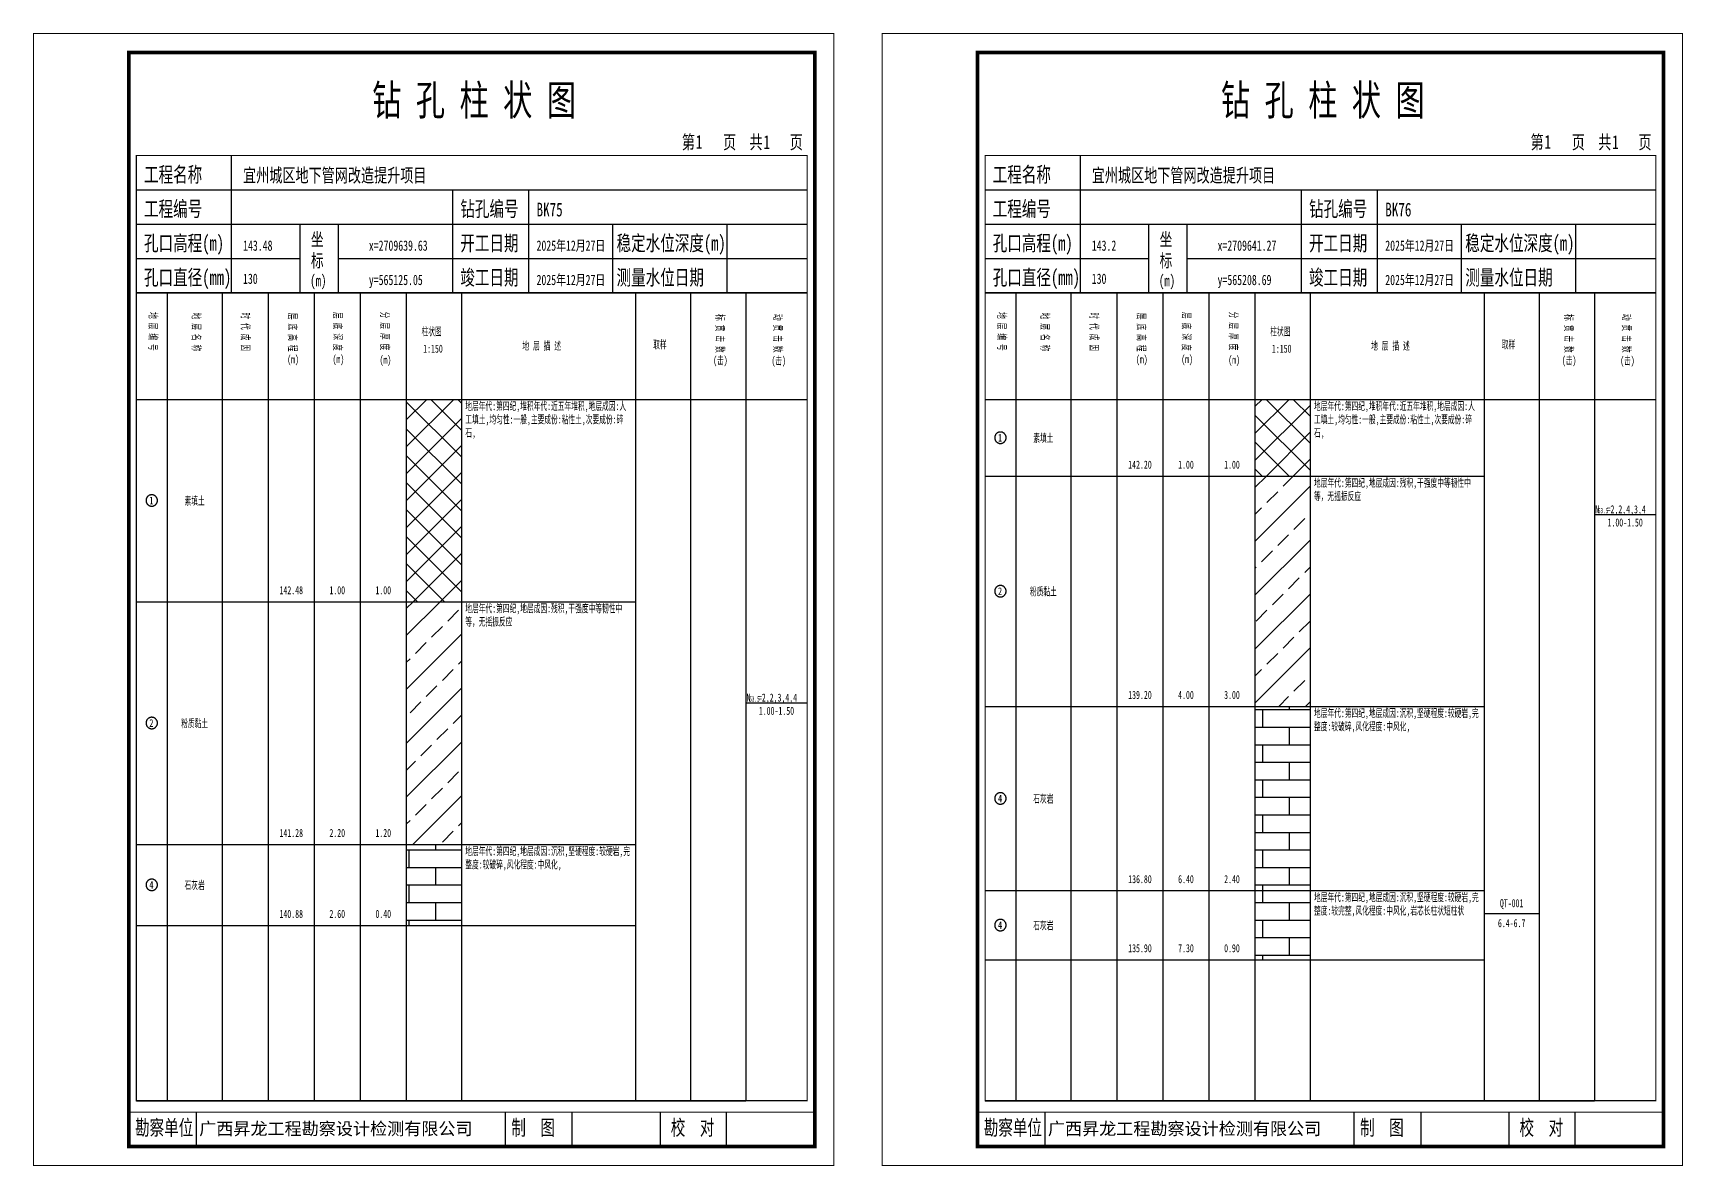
# Model space of a CAD drawing. Header units: millimetres. Extents: x 0 to 2711117, y 0 to 567555.
# Drawn here: x 20264.3 to 20697.3, y -0.1 to 297.1 of the extents above; entities that cross this region are included whole.
import ezdxf
from ezdxf.enums import TextEntityAlignment as Align

# ---------------------------------------------------------------- set-up
doc = ezdxf.new("R2010")
doc.units = ezdxf.units.MM
doc.layers.add('GICAD_POU_TEXTS', color=7, linetype='Continuous')
doc.layers.add('勘察点图例', color=7, linetype='Continuous')
doc.styles.add('HEAD_FONT', font='simfang.ttf', dxfattribs={"width": 0.6})
doc.styles.add('HEAD_FONT2', font='simfang.ttf', dxfattribs={"width": 0.6})
doc.styles.add('HT', font='simhei.ttf')
doc.styles.add('LZ_FONT', font='simfang.ttf', dxfattribs={"width": 0.7, "height": 8})
doc.styles.add('成果图图块', font='simfang.ttf', dxfattribs={"height": 2.5})
doc.styles.add('成果图表体', font='simfang.ttf', dxfattribs={"width": 0.6, "height": 2.1})
pattern_1 = [(45, (0, 0), (-3.5355339, 3.5355339), []), (135, (0, 0), (-3.5355339, -3.5355339), [])]
pattern_2 = [(45, (0, 0), (-7.071068, 7.071068), []), (45, (7.071, 0), (-7.071068, 7.071068), [4, -2])]
pattern_3 = [(0, (0, 0), (0, 4.6), []), (90, (0, 0), (-7, 4.6), [4.6, -4.6])]

# ---------------------------------------------------------------- blocks, each defined once
blk = doc.blocks.new('BK75')
for p, q in [((52, 229), (52, 265)), ((27, 256), (203, 256)), ((110, 229), (110, 256)), ((130, 229), (130, 256)), ((27, 247), (203, 247)), ((70, 229), (70, 247)), ((80, 229), (80, 247)), ((152, 229), (152, 247)), ((182, 229), (182, 247)), ((27, 238), (70, 238)), ((80, 238), (203, 238)), ((27, 229), (35.05, 229)), ((35.05, 229), (35.05, 17)), ((35.05, 229), (49.53, 229)), ((49.53, 229), (49.53, 17)), ((49.53, 229), (61.6, 229)), ((61.6, 229), (61.6, 17)), ((61.6, 229), (73.68, 229)), ((73.68, 229), (73.68, 17)), ((73.68, 229), (85.75, 229)), ((85.75, 229), (85.75, 17)), ((85.75, 229), (97.82, 229)), ((97.82, 229), (97.82, 17)), ((97.82, 229), (112.3, 229)), ((112.3, 229), (112.3, 17)), ((112.3, 229), (157.93, 229)), ((157.93, 229), (157.93, 17)), ((157.93, 229), (172.42, 229)), ((172.42, 229), (172.42, 17)), ((172.42, 229), (186.9, 229)), ((186.9, 229), (186.9, 17)), ((186.9, 229), (203, 229)), ((27, 201), (203, 201)), ((27, 17), (35.05, 17)), ((35.05, 17), (49.53, 17)), ((42.74, 4.95), (42.74, 13.95)), ((42.74, 4.95), (42.74, 13.95)), ((49.53, 17), (61.6, 17)), ((61.6, 17), (73.68, 17)), ((73.68, 17), (85.75, 17)), ((85.75, 17), (97.82, 17)), ((97.82, 17), (112.3, 17)), ((112.3, 17), (157.93, 17)), ((123.83, 4.95), (123.83, 13.95)), ((141.38, 4.95), (141.38, 13.95)), ((157.93, 17), (172.42, 17)), ((164.48, 4.95), (164.48, 13.95)), ((172.42, 17), (186.9, 17)), ((181.84, 4.95), (181.84, 13.95)), ((181.84, 4.95), (181.84, 13.95))]:
    blk.add_line(p, q)
for points, const_width in [([(0, 0), (210, 0), (210, 297), (0, 297)], 0.25), ([(25, 5), (205, 5), (205, 292), (25, 292)], 1), ([(27, 265), (203, 265), (203, 17), (27, 17)], 0.3)]:
    blk.add_lwpolyline(points, close=True, dxfattribs=dict(const_width=const_width))
at = {"const_width": 0.3}
for points in [[(27, 229), (203, 229)], [(25, 14), (205, 14)]]:
    blk.add_lwpolyline(points, dxfattribs=at)
at = {"style": 'LZ_FONT', "width": 0.7}
for s, height, p in [('钻 孔 柱 状 图', 8, (88.9, 275.54)), ('第', 3.6, (170.12, 266.7)), ('1', 3.6, (173.78, 266.75)), ('页', 3.6, (180.96, 266.7)), ('共', 3.6, (187.88, 266.7)), ('1', 3.6, (191.54, 266.7)), ('页', 3.6, (198.44, 266.7)), ('工程名称', 4, (29, 258)), ('宜州城区地下管网改造提升项目', 3.6, (55, 258)), ('工程编号', 4, (29, 249)), ('钻孔编号', 4, (112, 249)), ('BK75', 3.6, (132, 249)), ('孔口高程(m)', 4, (29, 240)), ('143.48', 2.7, (55, 240)), ('坐', 3.5, (72.79, 241.24)), ('x=2709639.63', 2.7, (88, 240)), ('开工日期', 4, (112, 240)), ('2025年12月27日', 2.7, (132, 240)), ('稳定水位深度(m)', 4, (153, 240)), ('标', 3.5, (72.79, 235.7)), ('孔口直径(mm)', 4, (29, 231)), ('130', 2.7, (54.98, 231.31)), ('(m) ', 3, (72.59, 230.65)), ('竣工日期', 4, (112, 231)), ('2025年12月27日', 2.7, (132, 231)), ('测量水位日期', 4, (153, 231)), ('y=565125.05', 2.7, (88, 231)), ('勘察单位', 4, (26.65, 7.95)), ('制  图', 4, (125.4, 7.95)), ('校  对', 4, (167.22, 7.95))]:
    blk.add_text(s, height=height, dxfattribs=at).set_placement(p)
at = {"style": 'HT'}
blk.add_text('广西昇龙工程勘察设计检测有限公司', height=3.2865, dxfattribs=at).set_placement((43.48, 8.02))
at = {"char_height": 2.1, "width": 22.806, "attachment_point": 1, "rotation": 270, "style": 'HEAD_FONT'}
for s, insert in [('地 层 编 号', (32.46, 223.92)), ('地 层 名 称', (43.79, 223.76)), ('时 代 成 因', (56.67, 223.83)), ('层 底 高 程', (69.07, 223.71)), ('层 底 深 度', (80.9, 223.91)), ('分 层 厚 度', (93.26, 224.01)), ('标 贯 击 数', (181.21, 223.37)), ('动 贯 击 数', (196.38, 223.43))]:
    blk.add_mtext(s, dxfattribs=dict(at, insert=insert))
at = {"char_height": 2.1, "attachment_point": 1}
for s, insert, width, style in [('柱状图', (101.82, 219.87), 7.855, 'HEAD_FONT2'), ('取样', (162.58, 216.44), 7.855, 'HEAD_FONT2'), ('(m)', (66.58, 212.56), 4.7944, 'HEAD_FONT'), ('(m)', (78.47, 212.61), 4.7944, 'HEAD_FONT'), ('(m)', (90.81, 212.43), 4.7944, 'HEAD_FONT'), ('1:150', (102.26, 215.36), 6.9223, 'HEAD_FONT2'), ('地 层 描 述', (128.29, 216.11), 22.0781, 'HEAD_FONT2'), ('(击)', (178.33, 212.31), 7.855, 'HEAD_FONT2'), ('(击)', (193.64, 212.22), 7.855, 'HEAD_FONT2')]:
    blk.add_mtext(s, dxfattribs=dict(at, insert=insert, width=width, style=style))
blk = doc.blocks.new('BK75_0')
at = {"color": 7}
blk.add_polyline3d([(-1.5, 0.02, 0), (-1.5, -0.06, 0), (-1.49, -0.13, 0), (-1.48, -0.2, 0), (-1.47, -0.28, 0), (-1.46, -0.35, 0), (-1.44, -0.42, 0), (-1.41, -0.49, 0), (-1.39, -0.56, 0), (-1.36, -0.63, 0), (-1.32, -0.69, 0), (-1.29, -0.76, 0), (-1.25, -0.82, 0), (-1.2, -0.88, 0), (-1.16, -0.94, 0), (-1.11, -0.99, 0), (-1.06, -1.04, 0), (-1.01, -1.1, 0), (-0.95, -1.14, 0), (-0.89, -1.19, 0), (-0.83, -1.23, 0), (-0.77, -1.27, 0), (-0.71, -1.31, 0), (-0.64, -1.34, 0), (-0.57, -1.37, 0), (-0.51, -1.4, 0), (-0.44, -1.42, 0), (-0.36, -1.44, 0), (-0.29, -1.46, 0), (-0.22, -1.47, 0), (-0.15, -1.48, 0), (-0.07, -1.48, 0), (0, -1.48, 0), (0.07, -1.48, 0), (0.15, -1.48, 0), (0.22, -1.47, 0), (0.29, -1.46, 0), (0.36, -1.44, 0), (0.44, -1.42, 0), (0.51, -1.4, 0), (0.57, -1.37, 0), (0.64, -1.34, 0), (0.71, -1.31, 0), (0.77, -1.27, 0), (0.83, -1.23, 0), (0.89, -1.19, 0), (0.95, -1.14, 0), (1.01, -1.1, 0), (1.06, -1.04, 0), (1.11, -0.99, 0), (1.16, -0.94, 0), (1.2, -0.88, 0), (1.25, -0.82, 0), (1.29, -0.76, 0), (1.32, -0.69, 0), (1.36, -0.63, 0), (1.39, -0.56, 0), (1.41, -0.49, 0), (1.44, -0.42, 0), (1.46, -0.35, 0), (1.47, -0.28, 0), (1.48, -0.2, 0), (1.49, -0.13, 0), (1.5, -0.06, 0), (1.5, 0.02, 0), (1.5, 0.09, 0), (1.49, 0.16, 0), (1.48, 0.24, 0), (1.47, 0.31, 0), (1.46, 0.38, 0), (1.44, 0.45, 0), (1.41, 0.52, 0), (1.39, 0.59, 0), (1.36, 0.66, 0), (1.32, 0.72, 0), (1.29, 0.79, 0), (1.25, 0.85, 0), (1.2, 0.91, 0), (1.16, 0.97, 0), (1.11, 1.02, 0), (1.06, 1.08, 0), (1.01, 1.13, 0), (0.95, 1.18, 0), (0.89, 1.22, 0), (0.83, 1.26, 0), (0.77, 1.3, 0), (0.71, 1.34, 0), (0.64, 1.37, 0), (0.57, 1.4, 0), (0.51, 1.43, 0), (0.44, 1.45, 0), (0.36, 1.47, 0), (0.29, 1.49, 0), (0.22, 1.5, 0), (0.15, 1.51, 0), (0.07, 1.51, 0), (0, 1.52, 0), (-0.07, 1.51, 0), (-0.15, 1.51, 0), (-0.22, 1.5, 0), (-0.29, 1.49, 0), (-0.36, 1.47, 0), (-0.44, 1.45, 0), (-0.51, 1.43, 0), (-0.57, 1.4, 0), (-0.64, 1.37, 0), (-0.71, 1.34, 0), (-0.77, 1.3, 0), (-0.83, 1.26, 0), (-0.89, 1.22, 0), (-0.95, 1.18, 0), (-1.01, 1.13, 0), (-1.06, 1.08, 0), (-1.11, 1.02, 0), (-1.16, 0.97, 0), (-1.2, 0.91, 0), (-1.25, 0.85, 0), (-1.29, 0.79, 0), (-1.32, 0.72, 0), (-1.36, 0.66, 0), (-1.39, 0.59, 0), (-1.41, 0.52, 0), (-1.44, 0.45, 0), (-1.46, 0.38, 0), (-1.47, 0.31, 0), (-1.48, 0.24, 0), (-1.49, 0.16, 0), (-1.5, 0.09, 0), (-1.5, 0.02, 0)], dxfattribs=at)
at = {"layer": 'GICAD_POU_TEXTS', "color": 7, "style": '成果图图块', "width": 0.7}
blk.add_text('1', height=2, dxfattribs=at).set_placement((-0.09, -0.99), align=Align.CENTER)
blk = doc.blocks.new('BK75_1')
at = {"color": 7}
blk.add_polyline3d([(-1.5, 0.02, 0), (-1.5, -0.06, 0), (-1.49, -0.13, 0), (-1.48, -0.2, 0), (-1.47, -0.28, 0), (-1.46, -0.35, 0), (-1.44, -0.42, 0), (-1.41, -0.49, 0), (-1.39, -0.56, 0), (-1.36, -0.63, 0), (-1.32, -0.69, 0), (-1.29, -0.76, 0), (-1.25, -0.82, 0), (-1.2, -0.88, 0), (-1.16, -0.94, 0), (-1.11, -0.99, 0), (-1.06, -1.04, 0), (-1.01, -1.1, 0), (-0.95, -1.14, 0), (-0.89, -1.19, 0), (-0.83, -1.23, 0), (-0.77, -1.27, 0), (-0.71, -1.31, 0), (-0.64, -1.34, 0), (-0.57, -1.37, 0), (-0.51, -1.4, 0), (-0.44, -1.42, 0), (-0.36, -1.44, 0), (-0.29, -1.46, 0), (-0.22, -1.47, 0), (-0.15, -1.48, 0), (-0.07, -1.48, 0), (0, -1.48, 0), (0.07, -1.48, 0), (0.15, -1.48, 0), (0.22, -1.47, 0), (0.29, -1.46, 0), (0.36, -1.44, 0), (0.44, -1.42, 0), (0.51, -1.4, 0), (0.57, -1.37, 0), (0.64, -1.34, 0), (0.71, -1.31, 0), (0.77, -1.27, 0), (0.83, -1.23, 0), (0.89, -1.19, 0), (0.95, -1.14, 0), (1.01, -1.1, 0), (1.06, -1.04, 0), (1.11, -0.99, 0), (1.16, -0.94, 0), (1.2, -0.88, 0), (1.25, -0.82, 0), (1.29, -0.76, 0), (1.32, -0.69, 0), (1.36, -0.63, 0), (1.39, -0.56, 0), (1.41, -0.49, 0), (1.44, -0.42, 0), (1.46, -0.35, 0), (1.47, -0.28, 0), (1.48, -0.2, 0), (1.49, -0.13, 0), (1.5, -0.06, 0), (1.5, 0.02, 0), (1.5, 0.09, 0), (1.49, 0.16, 0), (1.48, 0.24, 0), (1.47, 0.31, 0), (1.46, 0.38, 0), (1.44, 0.45, 0), (1.41, 0.52, 0), (1.39, 0.59, 0), (1.36, 0.66, 0), (1.32, 0.72, 0), (1.29, 0.79, 0), (1.25, 0.85, 0), (1.2, 0.91, 0), (1.16, 0.97, 0), (1.11, 1.02, 0), (1.06, 1.08, 0), (1.01, 1.13, 0), (0.95, 1.18, 0), (0.89, 1.22, 0), (0.83, 1.26, 0), (0.77, 1.3, 0), (0.71, 1.34, 0), (0.64, 1.37, 0), (0.57, 1.4, 0), (0.51, 1.43, 0), (0.44, 1.45, 0), (0.36, 1.47, 0), (0.29, 1.49, 0), (0.22, 1.5, 0), (0.15, 1.51, 0), (0.07, 1.51, 0), (0, 1.52, 0), (-0.07, 1.51, 0), (-0.15, 1.51, 0), (-0.22, 1.5, 0), (-0.29, 1.49, 0), (-0.36, 1.47, 0), (-0.44, 1.45, 0), (-0.51, 1.43, 0), (-0.57, 1.4, 0), (-0.64, 1.37, 0), (-0.71, 1.34, 0), (-0.77, 1.3, 0), (-0.83, 1.26, 0), (-0.89, 1.22, 0), (-0.95, 1.18, 0), (-1.01, 1.13, 0), (-1.06, 1.08, 0), (-1.11, 1.02, 0), (-1.16, 0.97, 0), (-1.2, 0.91, 0), (-1.25, 0.85, 0), (-1.29, 0.79, 0), (-1.32, 0.72, 0), (-1.36, 0.66, 0), (-1.39, 0.59, 0), (-1.41, 0.52, 0), (-1.44, 0.45, 0), (-1.46, 0.38, 0), (-1.47, 0.31, 0), (-1.48, 0.24, 0), (-1.49, 0.16, 0), (-1.5, 0.09, 0), (-1.5, 0.02, 0)], dxfattribs=at)
at = {"layer": 'GICAD_POU_TEXTS', "color": 7, "style": '成果图图块', "width": 0.7}
blk.add_text('2', height=2, dxfattribs=at).set_placement((-0.09, -0.99), align=Align.CENTER)
blk = doc.blocks.new('BK75_2')
at = {"color": 7}
blk.add_polyline3d([(-1.5, 0.02, 0), (-1.5, -0.06, 0), (-1.49, -0.13, 0), (-1.48, -0.2, 0), (-1.47, -0.28, 0), (-1.46, -0.35, 0), (-1.44, -0.42, 0), (-1.41, -0.49, 0), (-1.39, -0.56, 0), (-1.36, -0.63, 0), (-1.32, -0.69, 0), (-1.29, -0.76, 0), (-1.25, -0.82, 0), (-1.2, -0.88, 0), (-1.16, -0.94, 0), (-1.11, -0.99, 0), (-1.06, -1.04, 0), (-1.01, -1.1, 0), (-0.95, -1.14, 0), (-0.89, -1.19, 0), (-0.83, -1.23, 0), (-0.77, -1.27, 0), (-0.71, -1.31, 0), (-0.64, -1.34, 0), (-0.57, -1.37, 0), (-0.51, -1.4, 0), (-0.44, -1.42, 0), (-0.36, -1.44, 0), (-0.29, -1.46, 0), (-0.22, -1.47, 0), (-0.15, -1.48, 0), (-0.07, -1.48, 0), (0, -1.48, 0), (0.07, -1.48, 0), (0.15, -1.48, 0), (0.22, -1.47, 0), (0.29, -1.46, 0), (0.36, -1.44, 0), (0.44, -1.42, 0), (0.51, -1.4, 0), (0.57, -1.37, 0), (0.64, -1.34, 0), (0.71, -1.31, 0), (0.77, -1.27, 0), (0.83, -1.23, 0), (0.89, -1.19, 0), (0.95, -1.14, 0), (1.01, -1.1, 0), (1.06, -1.04, 0), (1.11, -0.99, 0), (1.16, -0.94, 0), (1.2, -0.88, 0), (1.25, -0.82, 0), (1.29, -0.76, 0), (1.32, -0.69, 0), (1.36, -0.63, 0), (1.39, -0.56, 0), (1.41, -0.49, 0), (1.44, -0.42, 0), (1.46, -0.35, 0), (1.47, -0.28, 0), (1.48, -0.2, 0), (1.49, -0.13, 0), (1.5, -0.06, 0), (1.5, 0.02, 0), (1.5, 0.09, 0), (1.49, 0.16, 0), (1.48, 0.24, 0), (1.47, 0.31, 0), (1.46, 0.38, 0), (1.44, 0.45, 0), (1.41, 0.52, 0), (1.39, 0.59, 0), (1.36, 0.66, 0), (1.32, 0.72, 0), (1.29, 0.79, 0), (1.25, 0.85, 0), (1.2, 0.91, 0), (1.16, 0.97, 0), (1.11, 1.02, 0), (1.06, 1.08, 0), (1.01, 1.13, 0), (0.95, 1.18, 0), (0.89, 1.22, 0), (0.83, 1.26, 0), (0.77, 1.3, 0), (0.71, 1.34, 0), (0.64, 1.37, 0), (0.57, 1.4, 0), (0.51, 1.43, 0), (0.44, 1.45, 0), (0.36, 1.47, 0), (0.29, 1.49, 0), (0.22, 1.5, 0), (0.15, 1.51, 0), (0.07, 1.51, 0), (0, 1.52, 0), (-0.07, 1.51, 0), (-0.15, 1.51, 0), (-0.22, 1.5, 0), (-0.29, 1.49, 0), (-0.36, 1.47, 0), (-0.44, 1.45, 0), (-0.51, 1.43, 0), (-0.57, 1.4, 0), (-0.64, 1.37, 0), (-0.71, 1.34, 0), (-0.77, 1.3, 0), (-0.83, 1.26, 0), (-0.89, 1.22, 0), (-0.95, 1.18, 0), (-1.01, 1.13, 0), (-1.06, 1.08, 0), (-1.11, 1.02, 0), (-1.16, 0.97, 0), (-1.2, 0.91, 0), (-1.25, 0.85, 0), (-1.29, 0.79, 0), (-1.32, 0.72, 0), (-1.36, 0.66, 0), (-1.39, 0.59, 0), (-1.41, 0.52, 0), (-1.44, 0.45, 0), (-1.46, 0.38, 0), (-1.47, 0.31, 0), (-1.48, 0.24, 0), (-1.49, 0.16, 0), (-1.5, 0.09, 0), (-1.5, 0.02, 0)], dxfattribs=at)
at = {"layer": 'GICAD_POU_TEXTS', "color": 7, "style": '成果图图块', "width": 0.7}
blk.add_text('4', height=2, dxfattribs=at).set_placement((-0.09, -0.99), align=Align.CENTER)
blk = doc.blocks.new('BK76')
for p, q in [((52, 229), (52, 265)), ((27, 256), (203, 256)), ((110, 229), (110, 256)), ((130, 229), (130, 256)), ((27, 247), (203, 247)), ((70, 229), (70, 247)), ((80, 229), (80, 247)), ((152, 229), (152, 247)), ((182, 229), (182, 247)), ((27, 238), (70, 238)), ((80, 238), (203, 238)), ((27, 229), (35.05, 229)), ((35.05, 229), (35.05, 17)), ((35.05, 229), (49.53, 229)), ((49.53, 229), (49.53, 17)), ((49.53, 229), (61.6, 229)), ((61.6, 229), (61.6, 17)), ((61.6, 229), (73.68, 229)), ((73.68, 229), (73.68, 17)), ((73.68, 229), (85.75, 229)), ((85.75, 229), (85.75, 17)), ((85.75, 229), (97.82, 229)), ((97.82, 229), (97.82, 17)), ((97.82, 229), (112.3, 229)), ((112.3, 229), (112.3, 17)), ((112.3, 229), (157.93, 229)), ((157.93, 229), (157.93, 17)), ((157.93, 229), (172.42, 229)), ((172.42, 229), (172.42, 17)), ((172.42, 229), (186.9, 229)), ((186.9, 229), (186.9, 17)), ((186.9, 229), (203, 229)), ((27, 201), (203, 201)), ((27, 17), (35.05, 17)), ((35.05, 17), (49.53, 17)), ((42.74, 4.95), (42.74, 13.95)), ((42.74, 4.95), (42.74, 13.95)), ((49.53, 17), (61.6, 17)), ((61.6, 17), (73.68, 17)), ((73.68, 17), (85.75, 17)), ((85.75, 17), (97.82, 17)), ((97.82, 17), (112.3, 17)), ((112.3, 17), (157.93, 17)), ((123.83, 4.95), (123.83, 13.95)), ((141.38, 4.95), (141.38, 13.95)), ((157.93, 17), (172.42, 17)), ((164.48, 4.95), (164.48, 13.95)), ((172.42, 17), (186.9, 17)), ((181.84, 4.95), (181.84, 13.95)), ((181.84, 4.95), (181.84, 13.95))]:
    blk.add_line(p, q)
for points, const_width in [([(0, 0), (210, 0), (210, 297), (0, 297)], 0.25), ([(25, 5), (205, 5), (205, 292), (25, 292)], 1), ([(27, 265), (203, 265), (203, 17), (27, 17)], 0.3)]:
    blk.add_lwpolyline(points, close=True, dxfattribs=dict(const_width=const_width))
at = {"const_width": 0.3}
for points in [[(27, 229), (203, 229)], [(25, 14), (205, 14)]]:
    blk.add_lwpolyline(points, dxfattribs=at)
at = {"style": 'LZ_FONT', "width": 0.7}
for s, height, p in [('钻 孔 柱 状 图', 8, (88.9, 275.54)), ('第', 3.6, (170.12, 266.7)), ('1', 3.6, (173.78, 266.75)), ('页', 3.6, (180.96, 266.7)), ('共', 3.6, (187.88, 266.7)), ('1', 3.6, (191.54, 266.7)), ('页', 3.6, (198.44, 266.7)), ('工程名称', 4, (29, 258)), ('宜州城区地下管网改造提升项目', 3.6, (55, 258)), ('工程编号', 4, (29, 249)), ('钻孔编号', 4, (112, 249)), ('BK76', 3.6, (132, 249)), ('孔口高程(m)', 4, (29, 240)), ('143.2', 2.7, (55, 240)), ('坐', 3.5, (72.79, 241.24)), ('x=2709641.27', 2.7, (88, 240)), ('开工日期', 4, (112, 240)), ('2025年12月27日', 2.7, (132, 240)), ('稳定水位深度(m)', 4, (153, 240)), ('标', 3.5, (72.79, 235.7)), ('孔口直径(mm)', 4, (29, 231)), ('130', 2.7, (54.98, 231.31)), ('(m) ', 3, (72.59, 230.65)), ('竣工日期', 4, (112, 231)), ('2025年12月27日', 2.7, (132, 231)), ('测量水位日期', 4, (153, 231)), ('y=565208.69', 2.7, (88, 231)), ('勘察单位', 4, (26.65, 7.95)), ('制  图', 4, (125.4, 7.95)), ('校  对', 4, (167.22, 7.95))]:
    blk.add_text(s, height=height, dxfattribs=at).set_placement(p)
at = {"style": 'HT'}
blk.add_text('广西昇龙工程勘察设计检测有限公司', height=3.2865, dxfattribs=at).set_placement((43.48, 8.02))
at = {"char_height": 2.1, "width": 22.806, "attachment_point": 1, "rotation": 270, "style": 'HEAD_FONT'}
for s, insert in [('地 层 编 号', (32.46, 223.92)), ('地 层 名 称', (43.79, 223.76)), ('时 代 成 因', (56.67, 223.83)), ('层 底 高 程', (69.07, 223.71)), ('层 底 深 度', (80.9, 223.91)), ('分 层 厚 度', (93.26, 224.01)), ('标 贯 击 数', (181.21, 223.37)), ('动 贯 击 数', (196.38, 223.43))]:
    blk.add_mtext(s, dxfattribs=dict(at, insert=insert))
at = {"char_height": 2.1, "attachment_point": 1}
for s, insert, width, style in [('柱状图', (101.82, 219.87), 7.855, 'HEAD_FONT2'), ('取样', (162.58, 216.44), 7.855, 'HEAD_FONT2'), ('(m)', (66.58, 212.56), 4.7944, 'HEAD_FONT'), ('(m)', (78.47, 212.61), 4.7944, 'HEAD_FONT'), ('(m)', (90.81, 212.43), 4.7944, 'HEAD_FONT'), ('1:150', (102.26, 215.36), 6.9223, 'HEAD_FONT2'), ('地 层 描 述', (128.29, 216.11), 22.0781, 'HEAD_FONT2'), ('(击)', (178.33, 212.31), 7.855, 'HEAD_FONT2'), ('(击)', (193.64, 212.22), 7.855, 'HEAD_FONT2')]:
    blk.add_mtext(s, dxfattribs=dict(at, insert=insert, width=width, style=style))
blk = doc.blocks.new('BK76_0')
at = {"color": 7}
blk.add_polyline3d([(-1.5, 0.02, 0), (-1.5, -0.06, 0), (-1.49, -0.13, 0), (-1.48, -0.2, 0), (-1.47, -0.28, 0), (-1.46, -0.35, 0), (-1.44, -0.42, 0), (-1.41, -0.49, 0), (-1.39, -0.56, 0), (-1.36, -0.63, 0), (-1.32, -0.69, 0), (-1.29, -0.76, 0), (-1.25, -0.82, 0), (-1.2, -0.88, 0), (-1.16, -0.94, 0), (-1.11, -0.99, 0), (-1.06, -1.04, 0), (-1.01, -1.1, 0), (-0.95, -1.14, 0), (-0.89, -1.19, 0), (-0.83, -1.23, 0), (-0.77, -1.27, 0), (-0.71, -1.31, 0), (-0.64, -1.34, 0), (-0.57, -1.37, 0), (-0.51, -1.4, 0), (-0.44, -1.42, 0), (-0.36, -1.44, 0), (-0.29, -1.46, 0), (-0.22, -1.47, 0), (-0.15, -1.48, 0), (-0.07, -1.48, 0), (0, -1.48, 0), (0.07, -1.48, 0), (0.15, -1.48, 0), (0.22, -1.47, 0), (0.29, -1.46, 0), (0.36, -1.44, 0), (0.44, -1.42, 0), (0.51, -1.4, 0), (0.57, -1.37, 0), (0.64, -1.34, 0), (0.71, -1.31, 0), (0.77, -1.27, 0), (0.83, -1.23, 0), (0.89, -1.19, 0), (0.95, -1.14, 0), (1.01, -1.1, 0), (1.06, -1.04, 0), (1.11, -0.99, 0), (1.16, -0.94, 0), (1.2, -0.88, 0), (1.25, -0.82, 0), (1.29, -0.76, 0), (1.32, -0.69, 0), (1.36, -0.63, 0), (1.39, -0.56, 0), (1.41, -0.49, 0), (1.44, -0.42, 0), (1.46, -0.35, 0), (1.47, -0.28, 0), (1.48, -0.2, 0), (1.49, -0.13, 0), (1.5, -0.06, 0), (1.5, 0.02, 0), (1.5, 0.09, 0), (1.49, 0.16, 0), (1.48, 0.24, 0), (1.47, 0.31, 0), (1.46, 0.38, 0), (1.44, 0.45, 0), (1.41, 0.52, 0), (1.39, 0.59, 0), (1.36, 0.66, 0), (1.32, 0.72, 0), (1.29, 0.79, 0), (1.25, 0.85, 0), (1.2, 0.91, 0), (1.16, 0.97, 0), (1.11, 1.02, 0), (1.06, 1.08, 0), (1.01, 1.13, 0), (0.95, 1.18, 0), (0.89, 1.22, 0), (0.83, 1.26, 0), (0.77, 1.3, 0), (0.71, 1.34, 0), (0.64, 1.37, 0), (0.57, 1.4, 0), (0.51, 1.43, 0), (0.44, 1.45, 0), (0.36, 1.47, 0), (0.29, 1.49, 0), (0.22, 1.5, 0), (0.15, 1.51, 0), (0.07, 1.51, 0), (0, 1.52, 0), (-0.07, 1.51, 0), (-0.15, 1.51, 0), (-0.22, 1.5, 0), (-0.29, 1.49, 0), (-0.36, 1.47, 0), (-0.44, 1.45, 0), (-0.51, 1.43, 0), (-0.57, 1.4, 0), (-0.64, 1.37, 0), (-0.71, 1.34, 0), (-0.77, 1.3, 0), (-0.83, 1.26, 0), (-0.89, 1.22, 0), (-0.95, 1.18, 0), (-1.01, 1.13, 0), (-1.06, 1.08, 0), (-1.11, 1.02, 0), (-1.16, 0.97, 0), (-1.2, 0.91, 0), (-1.25, 0.85, 0), (-1.29, 0.79, 0), (-1.32, 0.72, 0), (-1.36, 0.66, 0), (-1.39, 0.59, 0), (-1.41, 0.52, 0), (-1.44, 0.45, 0), (-1.46, 0.38, 0), (-1.47, 0.31, 0), (-1.48, 0.24, 0), (-1.49, 0.16, 0), (-1.5, 0.09, 0), (-1.5, 0.02, 0)], dxfattribs=at)
at = {"layer": 'GICAD_POU_TEXTS', "color": 7, "style": '成果图图块', "width": 0.7}
blk.add_text('1', height=2, dxfattribs=at).set_placement((-0.09, -0.99), align=Align.CENTER)
blk = doc.blocks.new('BK76_1')
at = {"color": 7}
blk.add_polyline3d([(-1.5, 0.02, 0), (-1.5, -0.06, 0), (-1.49, -0.13, 0), (-1.48, -0.2, 0), (-1.47, -0.28, 0), (-1.46, -0.35, 0), (-1.44, -0.42, 0), (-1.41, -0.49, 0), (-1.39, -0.56, 0), (-1.36, -0.63, 0), (-1.32, -0.69, 0), (-1.29, -0.76, 0), (-1.25, -0.82, 0), (-1.2, -0.88, 0), (-1.16, -0.94, 0), (-1.11, -0.99, 0), (-1.06, -1.04, 0), (-1.01, -1.1, 0), (-0.95, -1.14, 0), (-0.89, -1.19, 0), (-0.83, -1.23, 0), (-0.77, -1.27, 0), (-0.71, -1.31, 0), (-0.64, -1.34, 0), (-0.57, -1.37, 0), (-0.51, -1.4, 0), (-0.44, -1.42, 0), (-0.36, -1.44, 0), (-0.29, -1.46, 0), (-0.22, -1.47, 0), (-0.15, -1.48, 0), (-0.07, -1.48, 0), (0, -1.48, 0), (0.07, -1.48, 0), (0.15, -1.48, 0), (0.22, -1.47, 0), (0.29, -1.46, 0), (0.36, -1.44, 0), (0.44, -1.42, 0), (0.51, -1.4, 0), (0.57, -1.37, 0), (0.64, -1.34, 0), (0.71, -1.31, 0), (0.77, -1.27, 0), (0.83, -1.23, 0), (0.89, -1.19, 0), (0.95, -1.14, 0), (1.01, -1.1, 0), (1.06, -1.04, 0), (1.11, -0.99, 0), (1.16, -0.94, 0), (1.2, -0.88, 0), (1.25, -0.82, 0), (1.29, -0.76, 0), (1.32, -0.69, 0), (1.36, -0.63, 0), (1.39, -0.56, 0), (1.41, -0.49, 0), (1.44, -0.42, 0), (1.46, -0.35, 0), (1.47, -0.28, 0), (1.48, -0.2, 0), (1.49, -0.13, 0), (1.5, -0.06, 0), (1.5, 0.02, 0), (1.5, 0.09, 0), (1.49, 0.16, 0), (1.48, 0.24, 0), (1.47, 0.31, 0), (1.46, 0.38, 0), (1.44, 0.45, 0), (1.41, 0.52, 0), (1.39, 0.59, 0), (1.36, 0.66, 0), (1.32, 0.72, 0), (1.29, 0.79, 0), (1.25, 0.85, 0), (1.2, 0.91, 0), (1.16, 0.97, 0), (1.11, 1.02, 0), (1.06, 1.08, 0), (1.01, 1.13, 0), (0.95, 1.18, 0), (0.89, 1.22, 0), (0.83, 1.26, 0), (0.77, 1.3, 0), (0.71, 1.34, 0), (0.64, 1.37, 0), (0.57, 1.4, 0), (0.51, 1.43, 0), (0.44, 1.45, 0), (0.36, 1.47, 0), (0.29, 1.49, 0), (0.22, 1.5, 0), (0.15, 1.51, 0), (0.07, 1.51, 0), (0, 1.52, 0), (-0.07, 1.51, 0), (-0.15, 1.51, 0), (-0.22, 1.5, 0), (-0.29, 1.49, 0), (-0.36, 1.47, 0), (-0.44, 1.45, 0), (-0.51, 1.43, 0), (-0.57, 1.4, 0), (-0.64, 1.37, 0), (-0.71, 1.34, 0), (-0.77, 1.3, 0), (-0.83, 1.26, 0), (-0.89, 1.22, 0), (-0.95, 1.18, 0), (-1.01, 1.13, 0), (-1.06, 1.08, 0), (-1.11, 1.02, 0), (-1.16, 0.97, 0), (-1.2, 0.91, 0), (-1.25, 0.85, 0), (-1.29, 0.79, 0), (-1.32, 0.72, 0), (-1.36, 0.66, 0), (-1.39, 0.59, 0), (-1.41, 0.52, 0), (-1.44, 0.45, 0), (-1.46, 0.38, 0), (-1.47, 0.31, 0), (-1.48, 0.24, 0), (-1.49, 0.16, 0), (-1.5, 0.09, 0), (-1.5, 0.02, 0)], dxfattribs=at)
at = {"layer": 'GICAD_POU_TEXTS', "color": 7, "style": '成果图图块', "width": 0.7}
blk.add_text('2', height=2, dxfattribs=at).set_placement((-0.09, -0.99), align=Align.CENTER)
blk = doc.blocks.new('BK76_2')
at = {"color": 7}
blk.add_polyline3d([(-1.5, 0.02, 0), (-1.5, -0.06, 0), (-1.49, -0.13, 0), (-1.48, -0.2, 0), (-1.47, -0.28, 0), (-1.46, -0.35, 0), (-1.44, -0.42, 0), (-1.41, -0.49, 0), (-1.39, -0.56, 0), (-1.36, -0.63, 0), (-1.32, -0.69, 0), (-1.29, -0.76, 0), (-1.25, -0.82, 0), (-1.2, -0.88, 0), (-1.16, -0.94, 0), (-1.11, -0.99, 0), (-1.06, -1.04, 0), (-1.01, -1.1, 0), (-0.95, -1.14, 0), (-0.89, -1.19, 0), (-0.83, -1.23, 0), (-0.77, -1.27, 0), (-0.71, -1.31, 0), (-0.64, -1.34, 0), (-0.57, -1.37, 0), (-0.51, -1.4, 0), (-0.44, -1.42, 0), (-0.36, -1.44, 0), (-0.29, -1.46, 0), (-0.22, -1.47, 0), (-0.15, -1.48, 0), (-0.07, -1.48, 0), (0, -1.48, 0), (0.07, -1.48, 0), (0.15, -1.48, 0), (0.22, -1.47, 0), (0.29, -1.46, 0), (0.36, -1.44, 0), (0.44, -1.42, 0), (0.51, -1.4, 0), (0.57, -1.37, 0), (0.64, -1.34, 0), (0.71, -1.31, 0), (0.77, -1.27, 0), (0.83, -1.23, 0), (0.89, -1.19, 0), (0.95, -1.14, 0), (1.01, -1.1, 0), (1.06, -1.04, 0), (1.11, -0.99, 0), (1.16, -0.94, 0), (1.2, -0.88, 0), (1.25, -0.82, 0), (1.29, -0.76, 0), (1.32, -0.69, 0), (1.36, -0.63, 0), (1.39, -0.56, 0), (1.41, -0.49, 0), (1.44, -0.42, 0), (1.46, -0.35, 0), (1.47, -0.28, 0), (1.48, -0.2, 0), (1.49, -0.13, 0), (1.5, -0.06, 0), (1.5, 0.02, 0), (1.5, 0.09, 0), (1.49, 0.16, 0), (1.48, 0.24, 0), (1.47, 0.31, 0), (1.46, 0.38, 0), (1.44, 0.45, 0), (1.41, 0.52, 0), (1.39, 0.59, 0), (1.36, 0.66, 0), (1.32, 0.72, 0), (1.29, 0.79, 0), (1.25, 0.85, 0), (1.2, 0.91, 0), (1.16, 0.97, 0), (1.11, 1.02, 0), (1.06, 1.08, 0), (1.01, 1.13, 0), (0.95, 1.18, 0), (0.89, 1.22, 0), (0.83, 1.26, 0), (0.77, 1.3, 0), (0.71, 1.34, 0), (0.64, 1.37, 0), (0.57, 1.4, 0), (0.51, 1.43, 0), (0.44, 1.45, 0), (0.36, 1.47, 0), (0.29, 1.49, 0), (0.22, 1.5, 0), (0.15, 1.51, 0), (0.07, 1.51, 0), (0, 1.52, 0), (-0.07, 1.51, 0), (-0.15, 1.51, 0), (-0.22, 1.5, 0), (-0.29, 1.49, 0), (-0.36, 1.47, 0), (-0.44, 1.45, 0), (-0.51, 1.43, 0), (-0.57, 1.4, 0), (-0.64, 1.37, 0), (-0.71, 1.34, 0), (-0.77, 1.3, 0), (-0.83, 1.26, 0), (-0.89, 1.22, 0), (-0.95, 1.18, 0), (-1.01, 1.13, 0), (-1.06, 1.08, 0), (-1.11, 1.02, 0), (-1.16, 0.97, 0), (-1.2, 0.91, 0), (-1.25, 0.85, 0), (-1.29, 0.79, 0), (-1.32, 0.72, 0), (-1.36, 0.66, 0), (-1.39, 0.59, 0), (-1.41, 0.52, 0), (-1.44, 0.45, 0), (-1.46, 0.38, 0), (-1.47, 0.31, 0), (-1.48, 0.24, 0), (-1.49, 0.16, 0), (-1.5, 0.09, 0), (-1.5, 0.02, 0)], dxfattribs=at)
at = {"layer": 'GICAD_POU_TEXTS', "color": 7, "style": '成果图图块', "width": 0.7}
blk.add_text('4', height=2, dxfattribs=at).set_placement((-0.09, -0.99), align=Align.CENTER)
blk = doc.blocks.new('BK76_3')
at = {"color": 7}
blk.add_polyline3d([(-1.5, 0.02, 0), (-1.5, -0.06, 0), (-1.49, -0.13, 0), (-1.48, -0.2, 0), (-1.47, -0.28, 0), (-1.46, -0.35, 0), (-1.44, -0.42, 0), (-1.41, -0.49, 0), (-1.39, -0.56, 0), (-1.36, -0.63, 0), (-1.32, -0.69, 0), (-1.29, -0.76, 0), (-1.25, -0.82, 0), (-1.2, -0.88, 0), (-1.16, -0.94, 0), (-1.11, -0.99, 0), (-1.06, -1.04, 0), (-1.01, -1.1, 0), (-0.95, -1.14, 0), (-0.89, -1.19, 0), (-0.83, -1.23, 0), (-0.77, -1.27, 0), (-0.71, -1.31, 0), (-0.64, -1.34, 0), (-0.57, -1.37, 0), (-0.51, -1.4, 0), (-0.44, -1.42, 0), (-0.36, -1.44, 0), (-0.29, -1.46, 0), (-0.22, -1.47, 0), (-0.15, -1.48, 0), (-0.07, -1.48, 0), (0, -1.48, 0), (0.07, -1.48, 0), (0.15, -1.48, 0), (0.22, -1.47, 0), (0.29, -1.46, 0), (0.36, -1.44, 0), (0.44, -1.42, 0), (0.51, -1.4, 0), (0.57, -1.37, 0), (0.64, -1.34, 0), (0.71, -1.31, 0), (0.77, -1.27, 0), (0.83, -1.23, 0), (0.89, -1.19, 0), (0.95, -1.14, 0), (1.01, -1.1, 0), (1.06, -1.04, 0), (1.11, -0.99, 0), (1.16, -0.94, 0), (1.2, -0.88, 0), (1.25, -0.82, 0), (1.29, -0.76, 0), (1.32, -0.69, 0), (1.36, -0.63, 0), (1.39, -0.56, 0), (1.41, -0.49, 0), (1.44, -0.42, 0), (1.46, -0.35, 0), (1.47, -0.28, 0), (1.48, -0.2, 0), (1.49, -0.13, 0), (1.5, -0.06, 0), (1.5, 0.02, 0), (1.5, 0.09, 0), (1.49, 0.16, 0), (1.48, 0.24, 0), (1.47, 0.31, 0), (1.46, 0.38, 0), (1.44, 0.45, 0), (1.41, 0.52, 0), (1.39, 0.59, 0), (1.36, 0.66, 0), (1.32, 0.72, 0), (1.29, 0.79, 0), (1.25, 0.85, 0), (1.2, 0.91, 0), (1.16, 0.97, 0), (1.11, 1.02, 0), (1.06, 1.08, 0), (1.01, 1.13, 0), (0.95, 1.18, 0), (0.89, 1.22, 0), (0.83, 1.26, 0), (0.77, 1.3, 0), (0.71, 1.34, 0), (0.64, 1.37, 0), (0.57, 1.4, 0), (0.51, 1.43, 0), (0.44, 1.45, 0), (0.36, 1.47, 0), (0.29, 1.49, 0), (0.22, 1.5, 0), (0.15, 1.51, 0), (0.07, 1.51, 0), (0, 1.52, 0), (-0.07, 1.51, 0), (-0.15, 1.51, 0), (-0.22, 1.5, 0), (-0.29, 1.49, 0), (-0.36, 1.47, 0), (-0.44, 1.45, 0), (-0.51, 1.43, 0), (-0.57, 1.4, 0), (-0.64, 1.37, 0), (-0.71, 1.34, 0), (-0.77, 1.3, 0), (-0.83, 1.26, 0), (-0.89, 1.22, 0), (-0.95, 1.18, 0), (-1.01, 1.13, 0), (-1.06, 1.08, 0), (-1.11, 1.02, 0), (-1.16, 0.97, 0), (-1.2, 0.91, 0), (-1.25, 0.85, 0), (-1.29, 0.79, 0), (-1.32, 0.72, 0), (-1.36, 0.66, 0), (-1.39, 0.59, 0), (-1.41, 0.52, 0), (-1.44, 0.45, 0), (-1.46, 0.38, 0), (-1.47, 0.31, 0), (-1.48, 0.24, 0), (-1.49, 0.16, 0), (-1.5, 0.09, 0), (-1.5, 0.02, 0)], dxfattribs=at)
at = {"layer": 'GICAD_POU_TEXTS', "color": 7, "style": '成果图图块', "width": 0.7}
blk.add_text('4', height=2, dxfattribs=at).set_placement((-0.09, -0.99), align=Align.CENTER)

msp = doc.modelspace()

# ---------------------------------------------------------------- hatches: boundary and pattern name
at = {"layer": '勘察点图例'}
h = msp.add_hatch(dxfattribs=at)
h.set_pattern_fill('GKSTT', color=256, scale=0.5, style=0, pattern_type=2)
h.set_pattern_definition(pattern_1)
h.paths.add_polyline_path([(20362.29, 147.92), (20376.78, 147.92), (20376.78, 201), (20362.29, 201)])
h = msp.add_hatch(dxfattribs=at)
h.set_pattern_fill('GKSTT', color=256, scale=0.5, style=0, pattern_type=2)
h.set_pattern_definition(pattern_1)
h.paths.add_polyline_path([(20584.98, 180.86), (20599.46, 180.86), (20599.46, 201), (20584.98, 201)])
h = msp.add_hatch(dxfattribs=at)
h.set_pattern_fill('GKFZNT', color=256, scale=0.5, style=0, pattern_type=2)
h.set_pattern_definition(pattern_2)
h.paths.add_polyline_path([(20584.98, 120.45), (20599.46, 120.45), (20599.46, 180.86), (20584.98, 180.86)])
h = msp.add_hatch(dxfattribs=at)
h.set_pattern_fill('GKFZNT', color=256, scale=0.5, style=0, pattern_type=2)
h.set_pattern_definition(pattern_2)
h.paths.add_polyline_path([(20362.29, 84.23), (20376.78, 84.23), (20376.78, 147.92), (20362.29, 147.92)])
h = msp.add_hatch(dxfattribs=at)
h.set_pattern_fill('GKSHY', color=256, scale=0.5, style=0, pattern_type=2)
h.set_pattern_definition(pattern_3)
h.paths.add_polyline_path([(20584.98, 72.12), (20599.46, 72.12), (20599.46, 120.45), (20584.98, 120.45)])
h = msp.add_hatch(dxfattribs=at)
h.set_pattern_fill('GKSHY', color=256, scale=0.5, style=0, pattern_type=2)
h.set_pattern_definition(pattern_3)
h.paths.add_polyline_path([(20362.29, 63), (20376.78, 63), (20376.78, 84.23), (20362.29, 84.23)])
h = msp.add_hatch(dxfattribs=at)
h.set_pattern_fill('GKSHY', color=256, scale=0.5, style=0, pattern_type=2)
h.set_pattern_definition(pattern_3)
h.paths.add_polyline_path([(20584.98, 54), (20599.46, 54), (20599.46, 72.12), (20584.98, 72.12)])

# ---------------------------------------------------------------- linework, layer by layer
for p, q in [((20514.16, 180.86), (20599.46, 180.86)), ((20599.46, 180.86), (20645.09, 180.86)), ((20674.06, 170.79), (20690.16, 170.79)), ((20291.47, 147.92), (20376.78, 147.92)), ((20376.78, 147.92), (20422.4, 147.92)), ((20451.38, 121.38), (20467.47, 121.38)), ((20514.16, 120.45), (20599.46, 120.45)), ((20599.46, 120.45), (20645.09, 120.45)), ((20291.47, 84.23), (20376.78, 84.23)), ((20376.78, 84.23), (20422.4, 84.23)), ((20514.16, 72.12), (20599.46, 72.12)), ((20599.46, 72.12), (20645.09, 72.12)), ((20645.09, 66.08), (20659.58, 66.08)), ((20291.47, 63), (20376.78, 63)), ((20376.78, 63), (20422.4, 63)), ((20514.16, 54), (20599.46, 54)), ((20599.46, 54), (20645.09, 54))]:
    msp.add_line(p, q, dxfattribs=at)

# ---------------------------------------------------------------- block references
for name, p in [('BK75', (20264.47, 0)), ('BK76', (20487.16, 0)), ('BK76_0', (20518.18, 190.93)), ('BK75_0', (20295.5, 174.46)), ('BK76_1', (20518.18, 150.66)), ('BK75_1', (20295.5, 116.08)), ('BK76_2', (20518.18, 96.29)), ('BK75_2', (20295.5, 73.62)), ('BK76_3', (20518.18, 63.06))]:
    msp.add_blockref(name, p, dxfattribs=at)

# ---------------------------------------------------------------- texts
at = {"layer": '勘察点图例', "style": '成果图表体', "width": 0.6}
for s, p in [('素填土', (20529.45, 190.93)), ('142.20', (20554.8, 183.86)), ('1.00', (20566.87, 183.86)), ('1.00', (20578.94, 183.86)), ('素填土', (20306.76, 174.46)), ('1.00-1.50', (20682.11, 168.69)), ('142.48', (20332.11, 150.92)), ('1.00', (20344.18, 150.92)), ('1.00', (20356.25, 150.92)), ('粉质黏土', (20529.45, 150.66)), ('139.20', (20554.8, 123.45)), ('4.00', (20566.87, 123.45)), ('3.00', (20578.94, 123.45)), ('粉质黏土', (20306.76, 116.08)), ('1.00-1.50', (20459.42, 119.28)), ('石灰岩', (20529.45, 96.29)), ('141.28', (20332.11, 87.23)), ('2.20', (20344.18, 87.23)), ('1.20', (20356.25, 87.23)), ('石灰岩', (20306.76, 73.62)), ('136.80', (20554.8, 75.12)), ('6.40', (20566.87, 75.12)), ('2.40', (20578.94, 75.12)), ('QT-001', (20652.33, 68.58)), ('140.88', (20332.11, 66)), ('2.60', (20344.18, 66)), ('0.40', (20356.25, 66)), ('石灰岩', (20529.45, 63.06)), ('6.4-6.7', (20652.33, 63.58)), ('135.90', (20554.8, 57)), ('7.30', (20566.87, 57)), ('0.90', (20578.94, 57))]:
    msp.add_text(s, height=2.1, dxfattribs=at).set_placement(p, align=Align.MIDDLE)
for s, height, p in [('N', 2.1, (20674.26, 171.12)), ('63.5', 1.4, (20674.96, 171.12)), ('=', 2.1, (20677.26, 171.12)), ('N', 2.1, (20451.58, 121.71)), ('63.5', 1.4, (20452.28, 121.71)), ('=', 2.1, (20454.58, 121.71))]:
    msp.add_text(s, height=height, dxfattribs=at).set_placement(p)
at = {"layer": '勘察点图例', "char_height": 2.1, "attachment_point": 1, "style": '成果图表体'}
for s, insert, width in [('地层年代:第四纪,堆积年代:近五年堆积,地层成因:人工填土,均匀性:一般,主要成份:粘性土,次要成份:碎石,', (20377.78, 200.3), 43.6296), ('地层年代:第四纪,堆积年代:近五年堆积,地层成因:人工填土,均匀性:一般,主要成份:粘性土,次要成份:碎石,', (20600.46, 200.3), 43.6296), ('地层年代:第四纪,地层成因:残积,干强度中等韧性中等，无摇振反应', (20600.46, 180.16), 43.6296), ('2,2,4,3,4', (20678.26, 173.22), 4), ('地层年代:第四纪,地层成因:残积,干强度中等韧性中等，无摇振反应', (20377.78, 147.22), 43.6296), ('2,2,3,4,4', (20455.58, 123.81), 4), ('地层年代:第四纪,地层成因:沉积,坚硬程度:较硬岩,完整度:较破碎,风化程度:中风化,', (20600.46, 119.75), 43.6296), ('地层年代:第四纪,地层成因:沉积,坚硬程度:较硬岩,完整度:较破碎,风化程度:中风化,', (20377.78, 83.53), 43.6296), ('地层年代:第四纪,地层成因:沉积,坚硬程度:较硬岩,完整度:较完整,风化程度:中风化,岩芯长柱状短柱状', (20600.46, 71.42), 43.6296)]:
    msp.add_mtext(s, dxfattribs=dict(at, insert=insert, width=width))

doc.saveas('drawing.dxf')
